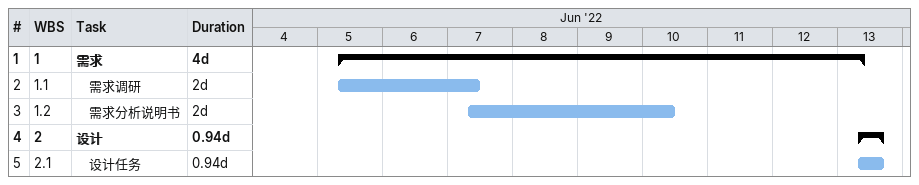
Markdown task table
| ID | WBS | Task | Duration | Start | Finish |
|---|---|---|---|---|---|
| 1 | 1 | **需求** | 4d | 2022-06-05 | 2022-06-13 |
| 2 | 1.1 | 需求调研 | 2d | 2022-06-05 | 2022-06-07 |
| 3 | 1.2 | 需求分析说明书 | 2d | 2022-06-07 | 2022-06-10 |
| 4 | 2 | **设计** | 0.94d | 2022-06-13 | 2022-06-13 |
| 5 | 2.1 | 设计任务 | 0.94d | 2022-06-13 | 2022-06-13 |
